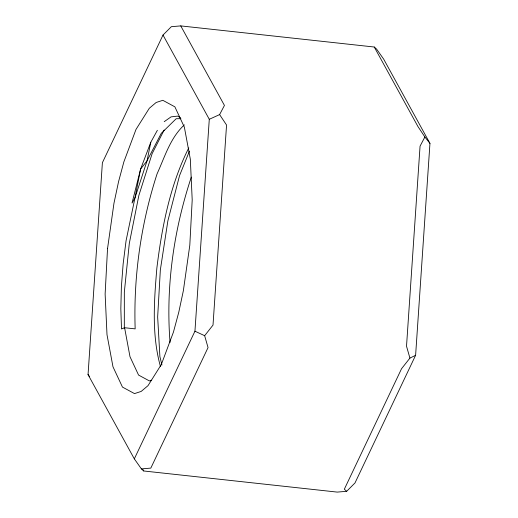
<?xml version="1.0" encoding="UTF-8"?>
<svg xmlns="http://www.w3.org/2000/svg" width="518" height="518" viewBox="0 0 518 518"><rect width="100%" height="100%" fill="white"/><g stroke="black" fill="none" stroke-linecap="round" stroke-linejoin="round"><path stroke-width="0.78" d="M124.32 328.554L124.333 292.139L129.293 243.492L138.85 195.5L152.111 153.697L164.128 130.057M88.047 374.624L102.389 162.71L163.008 35.049L171.328 26.696L180.75 25.9L374.261 47.021L376.599 49.1L383.676 59.136L429.953 143.376L415.611 355.29L354.992 482.951L346.671 491.304L337.25 492.1L143.739 470.979L141.401 468.9L134.324 458.864L88.047 374.624L89.426 376.359M134.324 458.864L194.943 331.203L209.285 119.289L163.008 35.049M157.368 130.303L150.796 142.249L147.067 160.768L134.952 197.947L126.068 240.74L123.142 263.94L121.38 286.881L120.83 308.754L121.49 328.956L124.598 327.726L135.166 328.878C133.411 276.418 140.941 223.77 157.083 173.828C164.808 156.883 170.234 137.885 184.356 124.87M191.317 177.124C173.737 230.063 165.637 286.739 170.053 342.443M150.796 142.249L140.605 169.049L132.038 203.056L134.952 197.947L140.605 169.049L147.067 160.768L161.26 133.34L176.165 118.732L180.886 118.68M189.478 151.075L179.552 175.596L167.864 220.914L160.347 269.91L157.66 316.951L159.894 356.611L161.94 365.08M188.759 147.921C169.969 185.25 161.94 226.929 156.863 268.097C154.137 300.751 151.541 334.615 160.463 366.543M209.285 119.289L219.613 114.595L224.436 105.426L180.75 25.9M374.261 47.021L417.948 126.547L424.883 136.998L420.059 146.167L406.52 346.212L409.919 358.1L401.554 368.706L344.328 489.225L346.671 491.304M141.401 468.9L150.822 468.104L208.048 347.584L204.649 335.696L213.015 325.09L226.554 125.045L219.613 114.595M164.212 121.678L171.057 116.867L177.616 116.116L180.309 117.573M409.919 358.1L415.611 355.29M151.703 380.212L149.443 380.95L138.559 375.058L129.992 356.714L124.598 327.726M194.943 331.203L204.649 335.696M424.883 136.998L429.953 143.376M142.968 469.573L143.739 470.979M107.53 248.659L105.128 293.997L106.999 334.706L112.976 366.783L122.462 387.082L134.505 393.602L141.168 391.427L148.018 385.651L161.338 364.478L173.452 332.07L178.781 312.212L183.359 290.702L189.802 245.254L192.204 199.916L190.326 159.207L184.356 127.13L174.87 106.831L162.827 100.311L156.164 102.486L149.313 108.268L135.994 129.442L123.88 161.843L118.551 181.701L113.973 203.211L107.53 248.659"/></g></svg>
